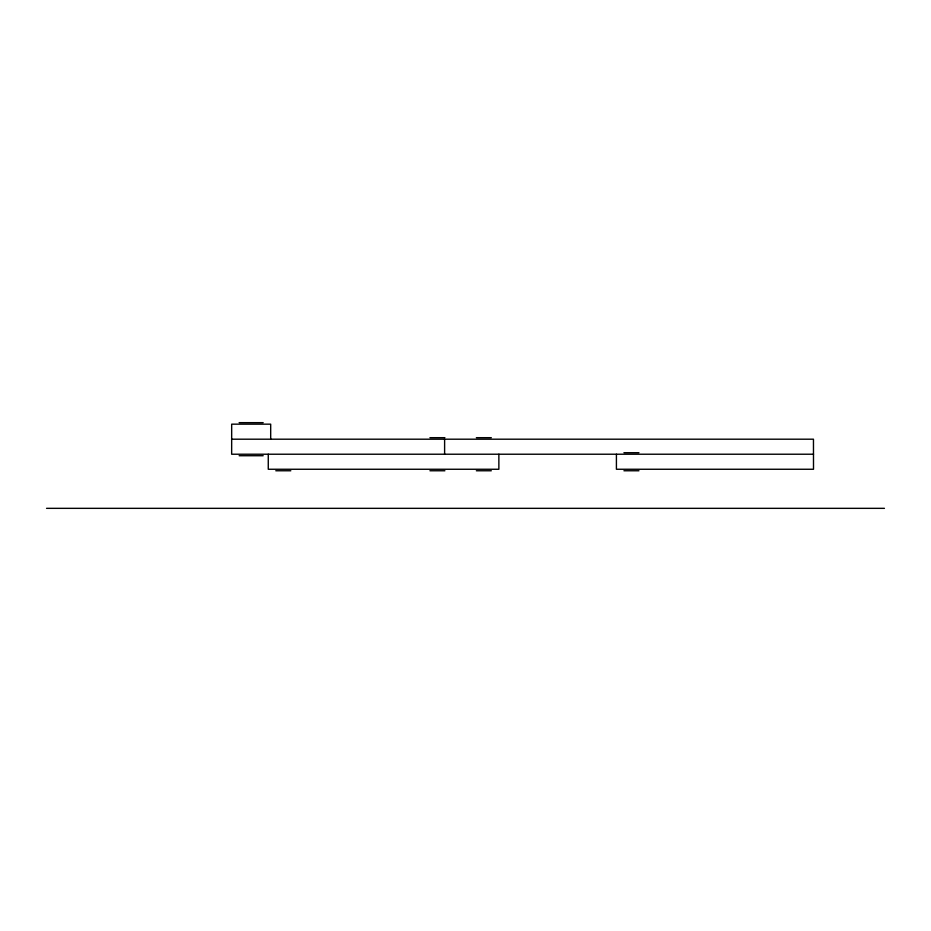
<?xml version="1.0" encoding="UTF-8"?>
<svg xmlns="http://www.w3.org/2000/svg" width="931" height="931" viewBox="0 0 931 931"><rect width="100%" height="100%" fill="white"/><g stroke="black" fill="none" stroke-linecap="round" stroke-linejoin="round"><path stroke-width="1.4" d="M239.127 422.662L263.17 422.662M429.936 437.686L444.902 437.686M476.358 437.686L491.312 437.686M231.656 439.199L813.461 439.199L813.508 469.259L616.415 469.259L616.415 454.223M623.933 452.722L638.957 452.722M813.508 454.223L231.656 454.223L231.679 424.164L270.688 424.164L270.688 439.199M239.127 455.725L263.17 455.725M275.785 470.76L290.821 470.76M429.936 470.76L444.902 470.76M476.358 470.76L491.312 470.76M623.933 470.76L638.957 470.76M46.55 508.338L884.45 508.338M498.865 454.223L498.865 469.259L268.268 469.259L268.268 454.223M444.611 439.199L444.611 454.223"/></g></svg>
